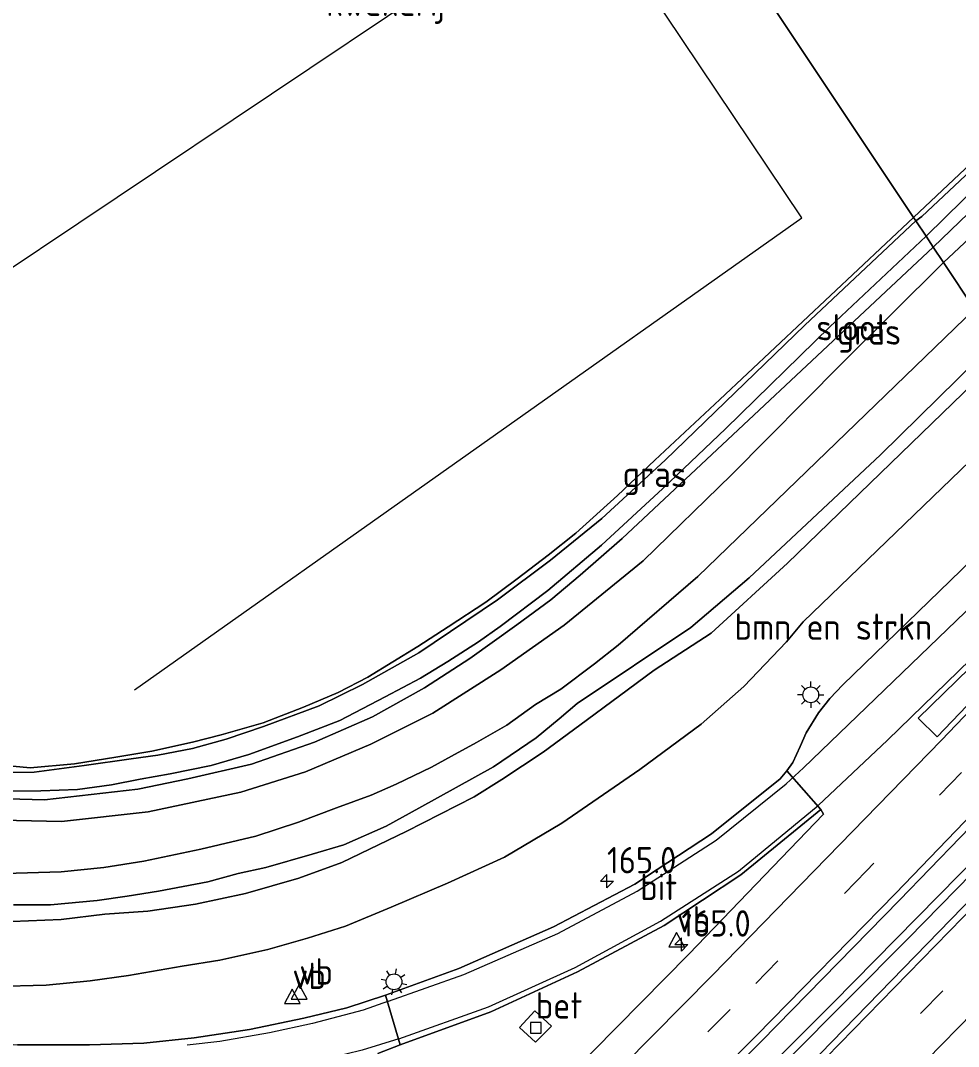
# Model space of a CAD drawing. Extents: x 253736 to 255979, y 477184 to 479215.
# Drawn here: x 255636.1 to 255725.1, y 478697.8 to 478795.3 of the extents above; entities that cross this region are included whole.
import ezdxf
from ezdxf.enums import TextEntityAlignment as Align

# ---------------------------------------------------------------- set-up
doc = ezdxf.new("R2010")
doc.units = 0
doc.linetypes.add('39strp', pattern=[12, 3, -9])
for name, color, linetype, lineweight in [('af-bs-rasterhekwerk', 8, 'hekwerk', 18), ('as-bs-kilometr', 8, 'Continuous', 18), ('bp-b5-bomenstruiken', 8, 'Continuous', 18), ('bp-b5-grasland', 8, 'Continuous', 18), ('gr-bs-geleiderail', 8, 'geleiderail', 18), ('gw-bs-insteekwatergang', 8, 'Continuous', 18), ('gw-bs-kruinlijn', 8, 'Continuous', 18), ('mk-b5-vlakmark', 8, 'Continuous', 18), ('mk-bs-39streep 0.15', 8, '39strp', 18), ('mk-bs-streep 0.15', 8, 'Continuous', 18), ('og-b5-grond_ingericht', 8, 'Continuous', 18), ('og-b5-water', 8, 'Continuous', 18), ('og-bs-hoogtelijn', 8, 'Continuous', 18), ('og-bs-hulpgeometrie', 8, 'Continuous', 18), ('og-bs-terreinafscheiding', 8, 'Continuous', 18), ('vh-b5-verh_soort', 8, 'Continuous', 18), ('wh-bs-kolk', 8, 'Continuous', 18), ('wh-bs-waterlijn', 8, 'Continuous', 18), ('wm-bs-lichtmast', 8, 'Continuous', 18), ('wm-bs-verkeersbord', 8, 'Continuous', 18)]:
    doc.layers.add(name, color=color, linetype=linetype, lineweight=lineweight)
doc.styles.add('rtw_iso', font='isocp.shx')
doc.linetypes.add('geleiderail', pattern='A,2,-1,[175,RTW.shx,S=0.5,R=0,X=0,Y=0],-1', length=4)
doc.linetypes.add('hekwerk', pattern='A,7,-1.5,[1,RTW.shx,S=0.75,R=0,X=0,Y=0],-1.5', length=10)

# ---------------------------------------------------------------- blocks, each defined once
blk = doc.blocks.new('kolk')
blk.add_lwpolyline([(-0.5, -0.5), (0.5, -0.5), (0.5, 0.5), (-0.5, 0.5)], close=True)
blk = doc.blocks.new('verkeersbord')
for p, q in [((0, 0.75), (-0.75, -0.625)), ((0.75, -0.625), (0, 0.75)), ((-0.75, -0.625), (0.75, -0.625))]:
    blk.add_line(p, q)
blk = doc.blocks.new('dtbattr')
at = {"style": 'rtw_iso'}
blk.add_attdef('TAG', (0.591, 0.868), '', height=2.5, dxfattribs=at)
blk = doc.blocks.new('RW1 Buren totaal_ACAD_1_FMEBLOCK301')
at = {"layer": 'bp-b5-grasland'}
blk.add_polyline3d([(78.236, 88.695, 25.667), (80.35, 89.515, 25.798), (88.944, 92.649, 25.851), (97.172, 96.439, 25.891), (105.402, 100.85, 25.969), (112.683, 105.664, 26.027), (120.284, 111.842, 26.148), (120.521, 111.408, 26.124), (107.747, 98.121, 26.01), (96.415, 86.638, 25.98)], dxfattribs=at)
blk.add_polyline3d([(93.196, 89.768, 25.628), (94.698, 91.265, 25.682), (93.139, 92.735, 25.676), (91.67, 91.149, 25.682)], close=True, dxfattribs=at)
blk = doc.blocks.new('dtbattr-r')
at = {"style": 'rtw_iso'}
blk.add_attdef('TAG', text='', height=2.5, dxfattribs=at).set_placement((0, 0), align=Align.MIDDLE_CENTER)
blk = doc.blocks.new('RW1 Buren totaal_ACAD_1_FMEBLOCK352')
at = {"layer": 'og-b5-grond_ingericht'}
blk.add_polyline3d([(9.486, 70.666, 25.919), (68.808, -18.385, 25.523), (50.424, -35.671, 25.664), (44.245, -41.437, 25.667), (40.707, -44.781, 25.724), (36.734, -48.371, 25.739), (34.113, -50.448, 25.733), (31.174, -52.698, 25.739), (28.211, -54.911, 25.724), (24.628, -57.255, 25.859), (21.755, -59.117, 25.82), (17.012, -62.027, 25.808), (14.174, -63.49, 25.817), (10.889, -64.891, 25.724), (7.082, -66.365, 25.748), (3.095, -67.529, 25.802), (0.372, -68.209, 25.823), (-3.505, -69.08, 25.739), (-6.905, -69.637, 25.7), (-10.845, -70.279, 25.64), (-15.058, -70.666, 25.673), (-19.381, -70.251, 25.661)], dxfattribs=at)
blk = doc.blocks.new('lantaarnpaal')
for p, q in [((0, 0.75), (0, 1.25)), ((-0.75, 0), (-1.25, 0)), ((-0.884, 0.884), (-0.53, 0.53)), ((0.53, 0.53), (0.884, 0.884)), ((0.75, 0), (1.25, 0)), ((-0.53, -0.53), (-0.884, -0.884)), ((0, -0.75), (0, -1.25)), ((0.53, -0.53), (0.884, -0.884))]:
    blk.add_line(p, q)
blk.add_circle((0, 0), 0.75)
blk = doc.blocks.new('hecto')
for p, q in [((0, 0.625), (-0.625, 0)), ((0, -0.625), (0, 0.625)), ((-0.625, 0), (0.625, 0)), ((0.625, 0), (0, -0.625))]:
    blk.add_line(p, q)

msp = doc.modelspace()

# ---------------------------------------------------------------- linework, layer by layer
at = {"layer": 'af-bs-rasterhekwerk'}
for points in [[(255720.883, 478776.548, 25.523), (255735.051, 478789.892, 25.398), (255745.119, 478800.931, 25.521)], [(255720.883, 478776.548, 25.523), (255702.498, 478759.262, 25.664), (255696.319, 478753.496, 25.667), (255692.782, 478750.152, 25.724), (255688.808, 478746.562, 25.739), (255686.188, 478744.484, 25.733), (255683.248, 478742.234, 25.739), (255680.285, 478740.022, 25.724), (255676.703, 478737.678, 25.859), (255673.83, 478735.816, 25.82), (255669.086, 478732.905, 25.808), (255666.249, 478731.442, 25.817), (255662.963, 478730.042, 25.724), (255659.156, 478728.567, 25.748), (255655.169, 478727.404, 25.802), (255652.446, 478726.724, 25.823), (255648.569, 478725.853, 25.739), (255645.169, 478725.296, 25.7), (255641.229, 478724.654, 25.64), (255637.017, 478724.267, 25.673), (255632.693, 478724.682, 25.661)], [(255634.617, 478714.251, 26.186), (255639.956, 478714.395, 26.18), (255644.014, 478714.812, 26.174), (255647.822, 478715.408, 26.189), (255653.228, 478716.562, 26.204), (255658.463, 478717.793, 26.21), (255662.507, 478719.109, 26.201), (255666.114, 478720.473, 26.204), (255669.393, 478721.692, 26.201), (255671.777, 478722.715, 26.204), (255675.108, 478724.351, 26.204), (255677.022, 478725.397, 26.252), (255679.399, 478726.7, 26.258), (255682.288, 478728.344, 26.3), (255685.005, 478730.287, 26.321), (255687.398, 478731.761, 26.348), (255690.6, 478734.16, 26.435), (255692.835, 478735.945, 26.444), (255700.412, 478742.459, 26.513), (255726.679, 478767.847, 26.258)]]:
    msp.add_polyline3d(points, dxfattribs=at)
at = {"layer": 'bp-b5-bomenstruiken'}
for points in [[(255634.617, 478714.251, 26.186), (255639.956, 478714.395, 26.18), (255644.014, 478714.812, 26.174), (255647.822, 478715.408, 26.189), (255653.228, 478716.562, 26.204), (255658.463, 478717.793, 26.21), (255662.507, 478719.109, 26.201), (255666.114, 478720.473, 26.204), (255669.393, 478721.692, 26.201), (255671.777, 478722.715, 26.204), (255675.108, 478724.351, 26.204), (255677.022, 478725.397, 26.252), (255679.399, 478726.7, 26.258), (255682.288, 478728.344, 26.3), (255685.005, 478730.287, 26.321), (255687.398, 478731.761, 26.348), (255690.6, 478734.16, 26.435), (255692.835, 478735.945, 26.444), (255700.412, 478742.459, 26.513), (255726.679, 478767.847, 26.258)], [(255635.45, 478711.285, 28.667), (255638.964, 478711.261, 28.652), (255643.372, 478711.677, 28.646), (255646.218, 478712.092, 28.652), (255649.197, 478712.572, 28.706), (255653.897, 478713.443, 28.718), (255656.763, 478714.237, 28.727), (255659.405, 478714.805, 28.718), (255663.789, 478716.067, 28.658), (255666.802, 478716.959, 28.679), (255670.811, 478718.754, 28.715), (255673.909, 478720.436, 28.733), (255681.01, 478724.368, 28.742), (255685.073, 478727.133, 28.724), (255687.257, 478728.923, 28.775), (255688.96, 478730.396, 28.832), (255699.746, 478737.624, 28.769), (255705.272, 478742.318, 28.763), (255717.752, 478754.012, 28.682), (255728.717, 478764.788, 28.775)], [(255728.717, 478764.788, 28.775), (255717.752, 478754.012, 28.682), (255705.272, 478742.318, 28.763), (255699.746, 478737.624, 28.769), (255688.96, 478730.396, 28.832), (255687.257, 478728.923, 28.775), (255685.073, 478727.133, 28.724), (255681.01, 478724.368, 28.742), (255673.909, 478720.436, 28.733), (255670.811, 478718.754, 28.715), (255666.802, 478716.959, 28.679), (255663.789, 478716.067, 28.658), (255659.405, 478714.805, 28.718), (255656.763, 478714.237, 28.727), (255653.897, 478713.443, 28.718), (255649.197, 478712.572, 28.706), (255646.218, 478712.092, 28.652), (255643.372, 478711.677, 28.646), (255638.964, 478711.261, 28.652), (255635.45, 478711.285, 28.667)], [(255729.485, 478763.635, 28.868), (255708.911, 478743.73, 28.853), (255701.679, 478737.083, 28.829), (255696.261, 478733.554, 28.847), (255692.981, 478731.104, 28.775), (255689.193, 478728.344, 28.883), (255685.737, 478725.779, 28.748), (255681.806, 478723.178, 28.712), (255679.183, 478721.532, 28.736), (255672.702, 478718.232, 28.676), (255666.609, 478715.295, 28.673), (255662.527, 478713.788, 28.676), (255657.468, 478712.358, 28.691), (255652.714, 478711.337, 28.73), (255648.197, 478710.657, 28.727), (255644.098, 478710.387, 28.721), (255639.96, 478709.88, 28.712), (255635.332, 478709.683, 28.7)], [(255635.332, 478709.683, 28.7), (255639.96, 478709.88, 28.712), (255644.098, 478710.387, 28.721), (255648.197, 478710.657, 28.727), (255652.714, 478711.337, 28.73), (255657.468, 478712.358, 28.691), (255662.527, 478713.788, 28.676), (255666.609, 478715.295, 28.673), (255672.702, 478718.232, 28.676), (255679.183, 478721.532, 28.736), (255681.806, 478723.178, 28.712), (255685.737, 478725.779, 28.748), (255689.193, 478728.344, 28.883), (255692.981, 478731.104, 28.775), (255696.261, 478733.554, 28.847), (255701.679, 478737.083, 28.829), (255708.911, 478743.73, 28.853), (255729.485, 478763.635, 28.868)], [(255732.359, 478759.321, 25.619), (255710.414, 478738.156, 25.493), (255708.806, 478736.233, 25.481), (255704.77, 478732.018, 25.469), (255700.705, 478728.431, 25.508), (255694.895, 478724.109, 25.505), (255687.506, 478719.018, 25.493), (255682.045, 478715.807, 25.475), (255676.649, 478713.333, 25.454), (255671.292, 478711.044, 25.454), (255666.951, 478709.229, 25.46), (255663.356, 478708.099, 25.478), (255659.597, 478707.016, 25.457), (255655.033, 478706.029, 25.454), (255651.466, 478705.434, 25.451), (255646.368, 478704.56, 25.442), (255642.707, 478704.056, 25.433), (255638.532, 478703.653, 25.427), (255633.619, 478703.509, 25.421)]]:
    msp.add_polyline3d(points, dxfattribs=at)
at = {"layer": 'bp-b5-grasland'}
for points in [[(255762.212, 478815.172, 25.962), (255763.545, 478812.397, 26.148), (255765.117, 478809.255, 26.202), (255766.138, 478806.706, 26.226), (255757.319, 478797.915, 26.241), (255747.536, 478788.168, 26.271), (255726.679, 478767.847, 26.258), (255723.739, 478772.26, 25.949), (255740.51, 478787.976, 25.965), (255756.343, 478803.693, 25.869), (255758.689, 478806.329, 25.77), (255759.065, 478807.845, 25.749), (255758.568, 478808.902, 25.719), (255757.173, 478810.191, 25.626), (255754.999, 478809.5, 25.572), (255754.766, 478810.588, 25.572), (255754.962, 478812.733, 25.566), (255755.664, 478814.542, 25.566), (255757.412, 478816.436, 25.623), (255760.435, 478816.719, 25.686)], [(255723.739, 478772.26, 25.949), (255722.751, 478773.742, 24.374), (255757.688, 478807.392, 24.594), (255757.691, 478807.661, 24.594), (255757.53, 478808.271, 24.591), (255757.082, 478808.613, 24.588), (255756.324, 478808.345, 24.582), (255755.267, 478807.366, 24.582), (255739.642, 478792.025, 24.492), (255722.067, 478774.769, 24.494), (255721.087, 478776.241, 25.487), (255721.66, 478776.638, 25.557), (255737.197, 478791.252, 25.455), (255746.302, 478800.255, 25.479), (255748.35, 478802.279, 25.479), (255754.999, 478809.5, 25.572), (255757.173, 478810.191, 25.626), (255758.568, 478808.902, 25.719), (255759.065, 478807.845, 25.749), (255758.689, 478806.329, 25.77), (255756.343, 478803.693, 25.869), (255740.51, 478787.976, 25.965)]]:
    msp.add_polyline3d(points, close=True, dxfattribs=at)
for points in [[(255746.302, 478800.255, 25.479), (255737.197, 478791.252, 25.455), (255721.66, 478776.638, 25.557), (255721.087, 478776.241, 25.487), (255720.883, 478776.548, 25.523), (255735.051, 478789.892, 25.398), (255745.119, 478800.931, 25.521)], [(255632.693, 478724.682, 25.661), (255637.017, 478724.267, 25.673), (255641.229, 478724.654, 25.64), (255645.169, 478725.296, 25.7), (255648.569, 478725.853, 25.739), (255652.446, 478726.724, 25.823), (255655.169, 478727.404, 25.802), (255659.156, 478728.567, 25.748), (255662.963, 478730.042, 25.724), (255666.249, 478731.442, 25.817), (255669.086, 478732.905, 25.808), (255673.83, 478735.816, 25.82), (255676.703, 478737.678, 25.859), (255680.285, 478740.022, 25.724), (255683.248, 478742.234, 25.739), (255686.188, 478744.484, 25.733), (255688.808, 478746.562, 25.739), (255692.782, 478750.152, 25.724), (255696.319, 478753.496, 25.667), (255702.498, 478759.262, 25.664), (255720.883, 478776.548, 25.523), (255721.087, 478776.241, 25.487), (255710.572, 478766.334, 25.514), (255697.309, 478753.491, 25.574), (255691.288, 478747.973, 25.673), (255686.41, 478743.989, 25.694), (255681.385, 478740.246, 25.748), (255673.911, 478735.2, 25.808), (255668.577, 478732.21, 25.817), (255664.461, 478730.177, 25.817), (255659.166, 478728.21, 25.787), (255655.621, 478727.006, 25.793), (255652.43, 478726.132, 25.781), (255649.149, 478725.488, 25.745), (255646.611, 478725.136, 25.667), (255642.146, 478724.507, 25.583), (255637.417, 478723.858, 25.601), (255633.15, 478723.839, 25.535)], [(255633.15, 478723.839, 25.535), (255637.417, 478723.858, 25.601), (255642.146, 478724.507, 25.583), (255646.611, 478725.136, 25.667), (255649.149, 478725.488, 25.745), (255652.43, 478726.132, 25.781), (255655.621, 478727.006, 25.793), (255659.166, 478728.21, 25.787), (255664.461, 478730.177, 25.817), (255668.577, 478732.21, 25.817), (255673.911, 478735.2, 25.808), (255681.385, 478740.246, 25.748), (255686.41, 478743.989, 25.694), (255691.288, 478747.973, 25.673), (255697.309, 478753.491, 25.574), (255710.572, 478766.334, 25.514), (255721.087, 478776.241, 25.487), (255722.067, 478774.769, 24.494), (255712.934, 478766.161, 24.506), (255703.042, 478756.488, 24.488), (255697.085, 478750.795, 24.458), (255691.266, 478745.435, 24.464), (255686.169, 478741.113, 24.446), (255681.653, 478737.699, 24.443), (255679.579, 478736.262, 24.425), (255676.671, 478734.377, 24.422), (255674.083, 478732.796, 24.422), (255670.738, 478731.02, 24.422), (255666.436, 478728.79, 24.422), (255662.401, 478727.234, 24.422), (255657.787, 478725.551, 24.422), (255654.204, 478724.517, 24.422), (255650.304, 478723.724, 24.422), (255647.461, 478723.213, 24.422), (255644.757, 478722.652, 24.422), (255641.524, 478722.232, 24.422), (255638.046, 478722.108, 24.422), (255634.592, 478722.078, 24.422)], [(255632.535, 478721.408, 24.269), (255638.378, 478721.246, 24.296), (255647.254, 478722.24, 24.32), (255651.982, 478723.226, 24.392), (255658.033, 478724.642, 24.386), (255664.031, 478726.718, 24.362), (255669.532, 478729.133, 24.311), (255674.446, 478731.878, 24.302), (255678.766, 478734.668, 24.302), (255683.226, 478737.874, 24.302), (255686.441, 478740.25, 24.302), (255689.22, 478742.569, 24.302), (255693.21, 478746.067, 24.392), (255722.751, 478773.742, 24.374), (255723.739, 478772.26, 25.949), (255714.017, 478762.627, 26.018), (255703.613, 478752.119, 26.264), (255695.209, 478743.955, 26.333), (255687.71, 478737.842, 26.264), (255681.694, 478733.583, 26.216), (255675.237, 478729.488, 26.138), (255669.358, 478726.518, 26.102), (255663.17, 478723.896, 26.099), (255657.038, 478721.961, 26.012), (255648.219, 478720.108, 25.925), (255639.997, 478719.191, 25.88), (255629.985, 478719.402, 25.922)], [(255629.985, 478719.402, 25.922), (255639.997, 478719.191, 25.88), (255648.219, 478720.108, 25.925), (255657.038, 478721.961, 26.012), (255663.17, 478723.896, 26.099), (255669.358, 478726.518, 26.102), (255675.237, 478729.488, 26.138), (255681.694, 478733.583, 26.216), (255687.71, 478737.842, 26.264), (255695.209, 478743.955, 26.333), (255703.613, 478752.119, 26.264), (255714.017, 478762.627, 26.018), (255723.739, 478772.26, 25.949), (255726.679, 478767.847, 26.258), (255700.412, 478742.459, 26.513), (255692.835, 478735.945, 26.444), (255690.6, 478734.16, 26.435), (255687.398, 478731.761, 26.348), (255685.005, 478730.287, 26.321), (255682.288, 478728.344, 26.3), (255679.399, 478726.7, 26.258), (255677.022, 478725.397, 26.252), (255675.108, 478724.351, 26.204), (255671.777, 478722.715, 26.204), (255669.393, 478721.692, 26.201), (255666.114, 478720.473, 26.204), (255662.507, 478719.109, 26.201), (255658.463, 478717.793, 26.21), (255653.228, 478716.562, 26.204), (255647.822, 478715.408, 26.189), (255644.014, 478714.812, 26.174), (255639.956, 478714.395, 26.18), (255634.617, 478714.251, 26.186)], [(255633.619, 478703.509, 25.421), (255638.532, 478703.653, 25.427), (255642.707, 478704.056, 25.433), (255646.368, 478704.56, 25.442), (255651.466, 478705.434, 25.451), (255655.033, 478706.029, 25.454), (255659.597, 478707.016, 25.457), (255663.356, 478708.099, 25.478), (255666.951, 478709.229, 25.46), (255671.292, 478711.044, 25.454), (255676.649, 478713.333, 25.454), (255682.045, 478715.807, 25.475), (255687.506, 478719.018, 25.493), (255694.895, 478724.109, 25.505), (255700.705, 478728.431, 25.508), (255704.77, 478732.018, 25.469), (255708.806, 478736.233, 25.481), (255710.414, 478738.156, 25.493), (255732.359, 478759.321, 25.619)], [(255730.49, 478747.992, 26.026), (255714.161, 478732.155, 25.967), (255712.924, 478730.867, 25.959), (255711.843, 478729.514, 25.978), (255710.69, 478727.597, 25.987), (255710.122, 478726.307, 26.011), (255709.423, 478724.798, 26.029), (255708.843, 478723.981, 26.039), (255708.205, 478723.248, 26.026), (255701.691, 478718.012, 25.947), (255694.428, 478713.231, 25.917), (255686.697, 478709.166, 25.864), (255677.709, 478705.221, 25.757), (255670.771, 478702.692, 25.694), (255667.076, 478701.48, 25.601), (255662.993, 478700.492, 25.589), (255657.838, 478699.427, 25.613), (255652.582, 478698.627, 25.631), (255647.816, 478698.143, 25.574), (255642.656, 478697.979, 25.601), (255635.824, 478697.983, 25.598)], [(255689.036, 478680.734, 26.279), (255706.454, 478698.315, 26.297), (255719.557, 478711.716, 26.361), (255736.817, 478729.573, 26.403), (255745.891, 478739.035, 26.433), (255748.574, 478735.002, 26.447), (255746.299, 478732.617, 26.44), (255728.944, 478714.544, 26.401), (255710.873, 478695.951, 26.352)]]:
    msp.add_polyline3d(points, dxfattribs=at)
at = {"layer": 'gr-bs-geleiderail'}
for points in [[(255747.229, 478736.514, 27.083), (255713.217, 478701.936, 26.981), (255672.221, 478660.766, 26.879), (255626.429, 478615.991, 26.672), (255581.809, 478573.816, 26.594), (255539.52, 478534.968, 26.495), (255484.322, 478485.876, 26.309)], [(255484.75, 478485.213, 26.318), (255529.158, 478524.615, 26.486), (255565.651, 478557.814, 26.576), (255599.867, 478589.681, 26.678), (255642.261, 478630.299, 26.78), (255680.323, 478667.78, 26.9), (255720.359, 478708.078, 26.993), (255747.669, 478735.967, 27.083)]]:
    msp.add_polyline3d(points, dxfattribs=at)
at = {"layer": 'gw-bs-insteekwatergang'}
for points in [[(255723.739, 478772.26, 25.949), (255740.51, 478787.976, 25.965), (255756.343, 478803.693, 25.869), (255758.689, 478806.329, 25.77), (255759.065, 478807.845, 25.749), (255758.568, 478808.902, 25.719), (255757.173, 478810.191, 25.626), (255754.999, 478809.5, 25.572), (255748.35, 478802.279, 25.479), (255746.302, 478800.255, 25.479), (255737.197, 478791.252, 25.455), (255721.66, 478776.638, 25.557), (255721.087, 478776.241, 25.487)], [(255721.087, 478776.241, 25.487), (255710.572, 478766.334, 25.514), (255697.309, 478753.491, 25.574), (255691.288, 478747.973, 25.673), (255686.41, 478743.989, 25.694), (255681.385, 478740.246, 25.748), (255673.911, 478735.2, 25.808), (255668.577, 478732.21, 25.817), (255664.461, 478730.177, 25.817), (255659.166, 478728.21, 25.787), (255655.621, 478727.006, 25.793), (255652.43, 478726.132, 25.781), (255649.149, 478725.488, 25.745), (255646.611, 478725.136, 25.667), (255642.146, 478724.507, 25.583), (255637.417, 478723.858, 25.601), (255633.15, 478723.839, 25.535)], [(255629.985, 478719.402, 25.922), (255639.997, 478719.191, 25.88), (255648.219, 478720.108, 25.925), (255657.038, 478721.961, 26.012), (255663.17, 478723.896, 26.099), (255669.358, 478726.518, 26.102), (255675.237, 478729.488, 26.138), (255681.694, 478733.583, 26.216), (255687.71, 478737.842, 26.264), (255695.209, 478743.955, 26.333), (255703.613, 478752.119, 26.264), (255714.017, 478762.627, 26.018), (255723.739, 478772.26, 25.949)]]:
    msp.add_polyline3d(points, dxfattribs=at)
at = {"layer": 'gw-bs-kruinlijn'}
for points in [[(255635.45, 478711.285, 28.667), (255638.964, 478711.261, 28.652), (255643.372, 478711.677, 28.646), (255646.218, 478712.092, 28.652), (255649.197, 478712.572, 28.706), (255653.897, 478713.443, 28.718), (255656.763, 478714.237, 28.727), (255659.405, 478714.805, 28.718), (255663.789, 478716.067, 28.658), (255666.802, 478716.959, 28.679), (255670.811, 478718.754, 28.715), (255673.909, 478720.436, 28.733), (255681.01, 478724.368, 28.742), (255685.073, 478727.133, 28.724), (255687.257, 478728.923, 28.775), (255688.96, 478730.396, 28.832), (255699.746, 478737.624, 28.769), (255705.272, 478742.318, 28.763), (255717.752, 478754.012, 28.682), (255728.717, 478764.788, 28.775)], [(255729.485, 478763.635, 28.868), (255708.911, 478743.73, 28.853), (255701.679, 478737.083, 28.829), (255696.261, 478733.554, 28.847), (255692.981, 478731.104, 28.775), (255689.193, 478728.344, 28.883), (255685.737, 478725.779, 28.748), (255681.806, 478723.178, 28.712), (255679.183, 478721.532, 28.736), (255672.702, 478718.232, 28.676), (255666.609, 478715.295, 28.673), (255662.527, 478713.788, 28.676), (255657.468, 478712.358, 28.691), (255652.714, 478711.337, 28.73), (255648.197, 478710.657, 28.727), (255644.098, 478710.387, 28.721), (255639.96, 478709.88, 28.712), (255635.332, 478709.683, 28.7)]]:
    msp.add_polyline3d(points, dxfattribs=at)
at = {"layer": 'mk-b5-vlakmark'}
msp.add_polyline3d([(255770.724, 478777.148, 26.327), (255757.178, 478762.862, 26.277), (255739.332, 478744.146, 26.219), (255723.138, 478727.24, 26.195), (255721.32, 478728.986, 26.133), (255743.236, 478750.366, 26.21)], close=True, dxfattribs=at)
at = {"layer": 'mk-bs-39streep 0.15'}
for points in [[(255743.486, 478742.65, 26.334), (255733.764, 478732.487, 26.307), (255716.416, 478714.5, 26.262), (255703.477, 478701.334, 26.214), (255686.146, 478683.807, 26.189), (255669.011, 478666.651, 26.132), (255651.806, 478649.664, 26.095), (255634.156, 478632.487, 26.044), (255616.755, 478615.656, 26.001), (255597.113, 478597.019, 25.955), (255578.859, 478579.877, 25.915), (255560.555, 478562.873, 25.848), (255540.985, 478544.918, 25.82), (255523.589, 478529.254, 25.777), (255504.934, 478512.616, 25.725), (255485.884, 478495.851, 25.672), (255480.533, 478491.193, 25.662)], [(255750.986, 478731.376, 26.332), (255749.068, 478729.365, 26.326), (255732.026, 478711.699, 26.296), (255713.758, 478692.978, 26.232), (255694.299, 478673.273, 26.209), (255676.823, 478655.788, 26.146), (255659.168, 478638.355, 26.098), (255642.277, 478621.854, 26.039), (255622.49, 478602.955, 26.001), (255605.827, 478587.065, 25.958), (255587.285, 478569.678, 25.907), (255569.264, 478552.913, 25.837), (255549.208, 478534.592, 25.775), (255531.797, 478518.831, 25.757), (255513.59, 478502.672, 25.707), (255495.613, 478486.822, 25.647), (255487.938, 478480.141, 25.622)]]:
    msp.add_polyline3d(points, dxfattribs=at)
at = {"layer": 'mk-bs-streep 0.15'}
for points in [[(255672.015, 478698.558, 25.786), (255680.524, 478701.574, 25.848), (255688.751, 478705.307, 25.899), (255696.87, 478709.71, 25.969), (255704.28, 478714.467, 26.036), (255711.813, 478720.695, 26.137), (255718.412, 478726.919, 26.154), (255733.031, 478741.126, 26.191), (255750.308, 478757.922, 26.263), (255772.05, 478779.134, 26.323), (255774.218, 478781.25, 26.322)], [(255774.802, 478780.677, 26.362), (255757.607, 478762.591, 26.29), (255739.706, 478743.815, 26.241), (255723.53, 478726.907, 26.206), (255701.785, 478704.588, 26.093), (255690.429, 478693.113, 26.128), (255666.547, 478669.155, 26.061), (255650.056, 478652.896, 26.011), (255630.35, 478633.684, 25.967), (255612.635, 478616.642, 25.945), (255595.098, 478599.952, 25.876), (255579.599, 478585.403, 25.823), (255557.994, 478565.311, 25.763), (255542.046, 478550.69, 25.714), (255520.836, 478531.514, 25.659), (255504.218, 478516.699, 25.599), (255483.646, 478498.514, 25.557), (255478.579, 478494.109, 25.542)], [(255671.054, 478702.135, 25.694), (255678.201, 478704.643, 25.781), (255687.112, 478708.543, 25.877), (255694.637, 478712.565, 25.927), (255702.148, 478717.414, 25.967), (255708.792, 478722.768, 26.056), (255710.424, 478724.277, 26.084), (255732.618, 478745.661, 26.128), (255737.987, 478750.869, 26.149)], [(255745.445, 478739.705, 26.423), (255736.312, 478730.157, 26.385), (255719.168, 478712.334, 26.349), (255705.967, 478698.872, 26.297), (255688.618, 478681.345, 26.27), (255671.474, 478664.17, 26.222), (255654.078, 478647.022, 26.172), (255636.75, 478630.187, 26.126), (255619.099, 478613.127, 26.087), (255599.521, 478594.543, 26.047), (255581.125, 478577.228, 26.004), (255563.067, 478560.487, 25.935), (255543.167, 478542.181, 25.891), (255525.942, 478526.707, 25.863), (255507.405, 478510.133, 25.813), (255489.753, 478494.626, 25.785), (255482.484, 478488.281, 25.759)], [(255749.007, 478734.351, 26.435), (255746.749, 478731.985, 26.428), (255729.456, 478714.057, 26.394), (255711.29, 478695.439, 26.34), (255692.038, 478675.899, 26.296), (255674.378, 478658.263, 26.255), (255656.607, 478640.781, 26.204), (255639.763, 478624.328, 26.139), (255620.042, 478605.38, 26.102), (255603.318, 478589.469, 26.052), (255584.725, 478572.001, 25.988), (255566.867, 478555.433, 25.933), (255546.769, 478537.072, 25.867), (255529.397, 478521.384, 25.836), (255511.171, 478505.118, 25.793), (255493.349, 478489.435, 25.728), (255486.002, 478483.032, 25.71)], [(255752.972, 478728.39, 26.238), (255751.256, 478726.597, 26.232), (255732.459, 478707.084, 26.193), (255716.213, 478690.489, 26.146), (255697.315, 478671.33, 26.095), (255680.054, 478654.095, 26.048), (255661.548, 478635.809, 25.984), (255644.654, 478619.371, 25.947), (255624.334, 478599.815, 25.883), (255607.793, 478584.117, 25.857), (255588.628, 478566.099, 25.801), (255571.463, 478550.216, 25.764), (255550.972, 478531.452, 25.693), (255534.082, 478516.254, 25.663), (255520.153, 478503.807, 25.628), (255505.925, 478491.26, 25.592), (255505.243, 478490.622, 25.602), (255504.438, 478489.904, 25.593), (255490.267, 478476.667, 25.546)], [(255671.054, 478702.135, 25.694), (255668.648, 478701.263, 25.673), (255663.817, 478699.995, 25.673), (255659.749, 478699.123, 25.673), (255655.038, 478698.291, 25.652), (255651.922, 478697.929, 25.667)], [(255672.015, 478698.558, 25.786), (255668.531, 478697.455, 25.727), (255663.893, 478696.319, 25.727), (255659.897, 478695.471, 25.727), (255657.385, 478694.941, 25.745)]]:
    msp.add_polyline3d(points, dxfattribs=at)
at = {"layer": 'og-b5-grond_ingericht'}
msp.add_polyline3d([(255745.119, 478800.931, 25.521), (255735.051, 478789.892, 25.398), (255720.883, 478776.548, 25.523), (255661.561, 478865.598, 25.919)], dxfattribs=at)
at = {"layer": 'og-b5-water'}
msp.add_polyline3d([(255722.751, 478773.742, 24.374), (255722.067, 478774.769, 24.494), (255739.642, 478792.025, 24.492), (255755.267, 478807.366, 24.582), (255756.324, 478808.345, 24.582), (255757.082, 478808.613, 24.588), (255757.53, 478808.271, 24.591), (255757.691, 478807.661, 24.594), (255757.688, 478807.392, 24.594)], close=True, dxfattribs=at)
msp.add_polyline3d([(255634.592, 478722.078, 24.422), (255638.046, 478722.108, 24.422), (255641.524, 478722.232, 24.422), (255644.757, 478722.652, 24.422), (255647.461, 478723.213, 24.422), (255650.304, 478723.724, 24.422), (255654.204, 478724.517, 24.422), (255657.787, 478725.551, 24.422), (255662.401, 478727.234, 24.422), (255666.436, 478728.79, 24.422), (255670.738, 478731.02, 24.422), (255674.083, 478732.796, 24.422), (255676.671, 478734.377, 24.422), (255679.579, 478736.262, 24.425), (255681.653, 478737.699, 24.443), (255686.169, 478741.113, 24.446), (255691.266, 478745.435, 24.464), (255697.085, 478750.795, 24.458), (255703.042, 478756.488, 24.488), (255712.934, 478766.161, 24.506), (255722.067, 478774.769, 24.494), (255722.751, 478773.742, 24.374), (255693.21, 478746.067, 24.392), (255689.22, 478742.569, 24.302), (255686.441, 478740.25, 24.302), (255683.226, 478737.874, 24.302), (255678.766, 478734.668, 24.302), (255674.446, 478731.878, 24.302), (255669.532, 478729.133, 24.311), (255664.031, 478726.718, 24.362), (255658.033, 478724.642, 24.386), (255651.982, 478723.226, 24.392), (255647.254, 478722.24, 24.32), (255638.378, 478721.246, 24.296), (255632.535, 478721.408, 24.269)], dxfattribs=at)
at = {"layer": 'og-bs-hoogtelijn'}
msp.add_polyline3d([(255646.934, 478731.681, 25.934), (255710.268, 478776.523, 25.823), (255689.223, 478807.923, 25.886), (255615.956, 478758.819, 25.946)], dxfattribs=at)
at = {"layer": 'og-bs-hulpgeometrie'}
msp.add_polyline3d([(255661.561, 478865.598, 25.919), (255720.883, 478776.548, 25.523), (255721.087, 478776.241, 25.487), (255722.067, 478774.769, 24.494), (255722.751, 478773.742, 24.374), (255723.739, 478772.26, 25.949), (255726.679, 478767.847, 26.258), (255728.717, 478764.788, 28.775), (255729.485, 478763.635, 28.868), (255732.359, 478759.321, 25.619)], dxfattribs=at)
at = {"layer": 'og-bs-terreinafscheiding'}
for points in [[(255732.359, 478759.321, 25.619), (255710.414, 478738.156, 25.493), (255708.806, 478736.233, 25.481), (255704.77, 478732.018, 25.469), (255700.705, 478728.431, 25.508), (255694.895, 478724.109, 25.505), (255687.506, 478719.018, 25.493), (255682.045, 478715.807, 25.475), (255676.649, 478713.333, 25.454), (255671.292, 478711.044, 25.454), (255666.951, 478709.229, 25.46), (255663.356, 478708.099, 25.478), (255659.597, 478707.016, 25.457), (255655.033, 478706.029, 25.454), (255651.466, 478705.434, 25.451), (255646.368, 478704.56, 25.442), (255642.707, 478704.056, 25.433), (255638.532, 478703.653, 25.427), (255633.619, 478703.509, 25.421)], [(255736.212, 478753.533, 26.055), (255730.49, 478747.992, 26.026), (255714.161, 478732.155, 25.967), (255712.924, 478730.867, 25.959), (255711.843, 478729.514, 25.978), (255710.69, 478727.597, 25.987), (255710.122, 478726.307, 26.011), (255709.423, 478724.798, 26.029), (255708.843, 478723.981, 26.039), (255708.205, 478723.248, 26.026), (255701.691, 478718.012, 25.947), (255694.428, 478713.231, 25.917), (255686.697, 478709.166, 25.864), (255677.709, 478705.221, 25.757), (255670.771, 478702.692, 25.694)], [(255482.91, 478487.644, 25.772), (255490.181, 478493.98, 25.795), (255507.874, 478509.505, 25.833), (255526.432, 478526.11, 25.888), (255543.582, 478541.593, 25.924), (255563.526, 478559.905, 25.952), (255581.495, 478576.534, 26.021), (255600.015, 478593.957, 26.065), (255619.453, 478612.399, 26.096), (255637.281, 478629.581, 26.15), (255654.601, 478646.446, 26.182), (255671.977, 478663.64, 26.24), (255689.036, 478680.734, 26.279), (255706.454, 478698.315, 26.297), (255719.557, 478711.716, 26.361), (255736.817, 478729.573, 26.403), (255745.891, 478739.035, 26.433)], [(255485.58, 478483.661, 25.724), (255492.78, 478489.942, 25.746), (255510.645, 478505.634, 25.794), (255528.885, 478521.905, 25.847), (255546.277, 478537.612, 25.885), (255566.343, 478555.935, 25.94), (255584.159, 478572.524, 25.988), (255602.788, 478589.977, 26.062), (255619.511, 478605.836, 26.108), (255639.242, 478624.838, 26.152), (255656.124, 478641.266, 26.217), (255673.937, 478658.842, 26.263), (255691.542, 478676.413, 26.302), (255710.873, 478695.951, 26.352), (255728.944, 478714.544, 26.401), (255746.299, 478732.617, 26.44), (255748.574, 478735.002, 26.447)], [(255708.843, 478723.981, 26.039), (255712.087, 478720.309, 26.148)], [(255672.153, 478697.983, 25.798), (255680.747, 478701.117, 25.851), (255688.975, 478704.906, 25.891), (255697.204, 478709.317, 25.969), (255704.485, 478714.131, 26.027), (255712.087, 478720.309, 26.148), (255712.324, 478719.876, 26.124), (255699.55, 478706.588, 26.01), (255688.217, 478695.106, 25.98), (255664.099, 478670.957, 25.949), (255648.151, 478655.198, 25.914), (255628.033, 478635.588, 25.846), (255610.635, 478618.887, 25.841), (255592.74, 478601.87, 25.763), (255577.786, 478587.745, 25.721), (255556.296, 478567.846, 25.662), (255540.279, 478553.154, 25.626), (255518.573, 478533.556, 25.555), (255502.258, 478519.001, 25.521), (255481.292, 478500.471, 25.459), (255476.892, 478496.626, 25.446)], [(255587.016, 478697.125, 25.529), (255590.276, 478698.344, 25.568), (255593.862, 478699.32, 25.577), (255597.884, 478700.135, 25.568), (255603.219, 478700.943, 25.613), (255607.31, 478701.16, 25.661), (255611.428, 478701.098, 25.631), (255615.842, 478700.74, 25.649), (255620.776, 478699.943, 25.568), (255625.757, 478699.082, 25.619), (255630.799, 478698.369, 25.616), (255635.824, 478697.983, 25.598), (255642.656, 478697.979, 25.601), (255647.816, 478698.143, 25.574), (255652.582, 478698.627, 25.631), (255657.838, 478699.427, 25.613), (255662.993, 478700.492, 25.589), (255667.076, 478701.48, 25.601), (255670.771, 478702.692, 25.694)], [(255670.771, 478702.692, 25.694), (255672.153, 478697.983, 25.798)], [(255684.998, 478698.235, 25.628), (255686.501, 478699.732, 25.682), (255684.942, 478701.202, 25.676), (255683.473, 478699.616, 25.682), (255684.998, 478698.235, 25.628)], [(255670.038, 478697.162, 25.667), (255672.153, 478697.983, 25.798)]]:
    msp.add_polyline3d(points, dxfattribs=at)
at = {"layer": 'vh-b5-verh_soort'}
for points in [[(255688.217, 478695.106, 25.98), (255699.55, 478706.588, 26.01), (255712.324, 478719.876, 26.124), (255712.087, 478720.309, 26.148), (255708.843, 478723.981, 26.039), (255709.423, 478724.798, 26.029), (255710.122, 478726.307, 26.011), (255710.69, 478727.597, 25.987), (255711.843, 478729.514, 25.978), (255712.924, 478730.867, 25.959), (255714.161, 478732.155, 25.967), (255730.49, 478747.992, 26.026)], [(255710.873, 478695.951, 26.352), (255728.944, 478714.544, 26.401), (255746.299, 478732.617, 26.44), (255748.574, 478735.002, 26.447), (255749.007, 478734.351, 26.435), (255750.986, 478731.376, 26.332), (255752.972, 478728.39, 26.238), (255754.728, 478725.751, 26.184), (255753.784, 478724.757, 26.183), (255734.189, 478704.368, 26.149), (255718.236, 478688.064, 26.092)], [(255736.817, 478729.573, 26.403), (255719.557, 478711.716, 26.361), (255706.454, 478698.315, 26.297), (255689.036, 478680.734, 26.279)], [(255587.016, 478697.125, 25.529), (255590.276, 478698.344, 25.568), (255593.862, 478699.32, 25.577), (255597.884, 478700.135, 25.568), (255603.219, 478700.943, 25.613), (255607.31, 478701.16, 25.661), (255611.428, 478701.098, 25.631), (255615.842, 478700.74, 25.649), (255620.776, 478699.943, 25.568), (255625.757, 478699.082, 25.619), (255630.799, 478698.369, 25.616), (255635.824, 478697.983, 25.598), (255642.656, 478697.979, 25.601), (255647.816, 478698.143, 25.574), (255652.582, 478698.627, 25.631), (255657.838, 478699.427, 25.613), (255662.993, 478700.492, 25.589), (255667.076, 478701.48, 25.601), (255670.771, 478702.692, 25.694), (255672.153, 478697.983, 25.798), (255670.038, 478697.162, 25.667)]]:
    msp.add_polyline3d(points, dxfattribs=at)
for points in [[(255712.087, 478720.309, 26.148), (255704.485, 478714.131, 26.027), (255697.204, 478709.317, 25.969), (255688.975, 478704.906, 25.891), (255680.747, 478701.117, 25.851), (255672.153, 478697.983, 25.798), (255670.771, 478702.692, 25.694), (255677.709, 478705.221, 25.757), (255686.697, 478709.166, 25.864), (255694.428, 478713.231, 25.917), (255701.691, 478718.012, 25.947), (255708.205, 478723.248, 26.026), (255708.843, 478723.981, 26.039)], [(255684.998, 478698.235, 25.628), (255683.473, 478699.616, 25.682), (255684.942, 478701.202, 25.676), (255686.501, 478699.732, 25.682)]]:
    msp.add_polyline3d(points, close=True, dxfattribs=at)
at = {"layer": 'wh-bs-waterlijn'}
for points in [[(255722.751, 478773.742, 24.374), (255757.688, 478807.392, 24.594), (255757.691, 478807.661, 24.594), (255757.53, 478808.271, 24.591), (255757.082, 478808.613, 24.588), (255756.324, 478808.345, 24.582), (255755.267, 478807.366, 24.582), (255739.642, 478792.025, 24.492), (255722.067, 478774.769, 24.494)], [(255722.067, 478774.769, 24.494), (255712.934, 478766.161, 24.506), (255703.042, 478756.488, 24.488), (255697.085, 478750.795, 24.458), (255691.266, 478745.435, 24.464), (255686.169, 478741.113, 24.446), (255681.653, 478737.699, 24.443), (255679.579, 478736.262, 24.425), (255676.671, 478734.377, 24.422), (255674.083, 478732.796, 24.422), (255670.738, 478731.02, 24.422), (255666.436, 478728.79, 24.422), (255662.401, 478727.234, 24.422), (255657.787, 478725.551, 24.422), (255654.204, 478724.517, 24.422), (255650.304, 478723.724, 24.422), (255647.461, 478723.213, 24.422), (255644.757, 478722.652, 24.422), (255641.524, 478722.232, 24.422), (255638.046, 478722.108, 24.422), (255634.592, 478722.078, 24.422)], [(255632.535, 478721.408, 24.269), (255638.378, 478721.246, 24.296), (255647.254, 478722.24, 24.32), (255651.982, 478723.226, 24.392), (255658.033, 478724.642, 24.386), (255664.031, 478726.718, 24.362), (255669.532, 478729.133, 24.311), (255674.446, 478731.878, 24.302), (255678.766, 478734.668, 24.302), (255683.226, 478737.874, 24.302), (255686.441, 478740.25, 24.302), (255689.22, 478742.569, 24.302), (255693.21, 478746.067, 24.392), (255722.751, 478773.742, 24.374)]]:
    msp.add_polyline3d(points, dxfattribs=at)

# ---------------------------------------------------------------- block references
at = {"layer": 'as-bs-kilometr'}
ref = msp.add_blockref('dtbattr', (255691.779, 478713.511, 25.782), dxfattribs=at)
ref.add_attrib('TAG', '165.0', dxfattribs={"layer": '0', "height": 2.5, "style": 'rtw_iso'}).set_placement((255691.779, 478713.511, 25.782), align=Align.BOTTOM_LEFT)
for p in [(255691.779, 478713.511, 25.782), (255698.841, 478707.503, 25.801)]:
    msp.add_blockref('hecto', p, dxfattribs=at)
ref = msp.add_blockref('dtbattr', (255698.841, 478707.503, 25.801), dxfattribs=at)
ref.add_attrib('TAG', '165.0', dxfattribs={"layer": '0', "height": 2.5, "style": 'rtw_iso'}).set_placement((255698.841, 478707.503, 25.801), align=Align.BOTTOM_LEFT)
at = {"layer": 'bp-b5-bomenstruiken'}
ref = msp.add_blockref('dtbattr-r', (255703.890625, 478735.6875, 27.219846), dxfattribs=at)
ref.add_attrib('TAG', 'bmn en strkn', dxfattribs={"layer": '0', "height": 2.5, "style": 'rtw_iso'}).set_placement((255703.890625, 478735.6875, 27.219846), align=Align.BOTTOM_LEFT)
at = {"layer": 'bp-b5-grasland'}
ref = msp.add_blockref('dtbattr-r', (255713.59375, 478763.71875, 25.045086), dxfattribs=at)
ref.add_attrib('TAG', 'gras', dxfattribs={"layer": '0', "height": 2.5, "style": 'rtw_iso'}).set_placement((255713.59375, 478763.71875, 25.045086), align=Align.BOTTOM_LEFT)
ref = msp.add_blockref('dtbattr-r', (255693.265625, 478750.1875, 25.692574), dxfattribs=at)
ref.add_attrib('TAG', 'gras', dxfattribs={"layer": '0', "height": 2.5, "style": 'rtw_iso'}).set_placement((255693.265625, 478750.1875, 25.692574), align=Align.BOTTOM_LEFT)
msp.add_blockref('RW1 Buren totaal_ACAD_1_FMEBLOCK301', (255591.8025, 478608.4675), dxfattribs=at)
at = {"layer": 'og-b5-grond_ingericht'}
msp.add_blockref('RW1 Buren totaal_ACAD_1_FMEBLOCK352', (255652.0745, 478794.9325), dxfattribs=at)
ref = msp.add_blockref('dtbattr-r', (255665.117188, 478794.9375, 25.807771), dxfattribs=at)
ref.add_attrib('TAG', 'kwekerij', dxfattribs={"layer": '0', "height": 2.5, "style": 'rtw_iso'}).set_placement((255665.117188, 478794.9375, 25.807771), align=Align.BOTTOM_LEFT)
at = {"layer": 'og-b5-water'}
ref = msp.add_blockref('dtbattr-r', (255711.65625, 478764.125, 24.329844), dxfattribs=at)
ref.add_attrib('TAG', 'sloot', dxfattribs={"layer": '0', "height": 2.5, "style": 'rtw_iso'}).set_placement((255711.65625, 478764.125, 24.329844), align=Align.BOTTOM_LEFT)
at = {"layer": 'vh-b5-verh_soort'}
ref = msp.add_blockref('dtbattr-r', (255694.9375, 478710.96875, 25.934), dxfattribs=at)
ref.add_attrib('TAG', 'bit', dxfattribs={"layer": '0', "height": 2.5, "style": 'rtw_iso'}).set_placement((255694.9375, 478710.96875, 25.934), align=Align.BOTTOM_LEFT)
ref = msp.add_blockref('dtbattr-r', (255685.023438, 478699.71875, 25.6592), dxfattribs=at)
ref.add_attrib('TAG', 'bet', dxfattribs={"layer": '0', "height": 2.5, "style": 'rtw_iso'}).set_placement((255685.023438, 478699.71875, 25.6592), align=Align.BOTTOM_LEFT)
at = {"layer": 'wh-bs-kolk'}
msp.add_blockref('kolk', (255685.029, 478699.589, 25.583), dxfattribs=at)
at = {"layer": 'wm-bs-lichtmast'}
msp.add_blockref('lantaarnpaal', (255711.123, 478731.217, 25.779), dxfattribs=at)
at = {"layer": 'wm-bs-lichtmast', "rotation": 33.8}
msp.add_blockref('lantaarnpaal', (255671.566, 478703.958, 25.67), dxfattribs=at)
at = {"layer": 'wm-bs-verkeersbord'}
ref = msp.add_blockref('dtbattr', (255698.386, 478707.89, 25.769), dxfattribs=at)
ref.add_attrib('TAG', 'vb', dxfattribs={"layer": '0', "height": 2.5, "style": 'rtw_iso'}).set_placement((255698.386, 478707.89, 25.769), align=Align.BOTTOM_LEFT)
for p in [(255698.386, 478707.89, 25.769), (255661.908, 478702.525, 25.505), (255662.567, 478702.942, 25.505)]:
    msp.add_blockref('verkeersbord', p, dxfattribs=at)
ref = msp.add_blockref('dtbattr', (255662.567, 478702.942, 25.505), dxfattribs=at)
ref.add_attrib('TAG', 'vb', dxfattribs={"layer": '0', "height": 2.5, "style": 'rtw_iso'}).set_placement((255662.567, 478702.942, 25.505), align=Align.BOTTOM_LEFT)
ref = msp.add_blockref('dtbattr', (255661.908, 478702.525, 25.505), dxfattribs=at)
ref.add_attrib('TAG', 'vb', dxfattribs={"layer": '0', "height": 2.5, "style": 'rtw_iso'}).set_placement((255661.908, 478702.525, 25.505), align=Align.BOTTOM_LEFT)

doc.saveas('drawing.dxf')
